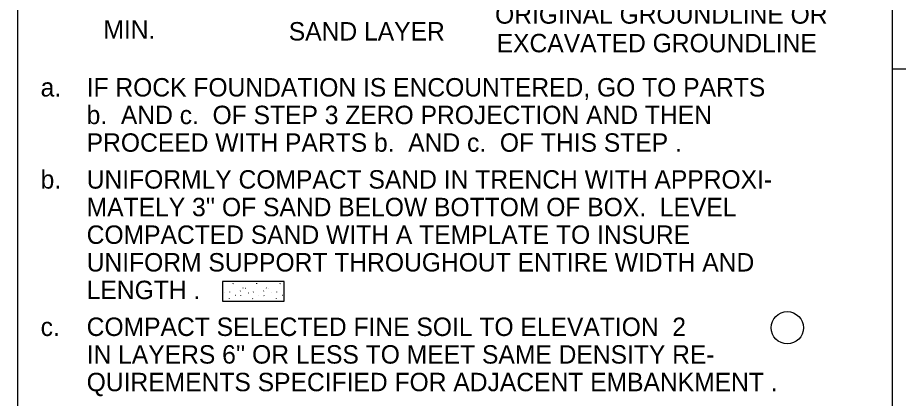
# Model space of a CAD drawing. Extents: x 997.6 to 1037, y 998.9 to 1023.1.
# Drawn here: x 1007 to 1016.57, y 1010.65 to 1014.78 of the extents above; entities that cross this region are included whole.
import ezdxf

# ---------------------------------------------------------------- set-up
doc = ezdxf.new("R2010")
doc.units = 0
for name, color, linetype in [('Level 1', 7, 'Continuous'), ('Level 10', 7, 'Continuous'), ('Level 11', 7, 'Continuous')]:
    doc.layers.add(name, color=color, linetype=linetype)

msp = doc.modelspace()

# ---------------------------------------------------------------- linework, layer by layer
at = {"layer": 'Level 1'}
for p, q in [((1009.3423, 1011.8915), (1009.3442, 1011.8958)), ((1009.5973, 1011.8915), (1009.5993, 1011.8958)), ((1009.8524, 1011.8915), (1009.8543, 1011.8958)), ((1009.2498, 1011.7935), (1009.2517, 1011.7906)), ((1009.3034, 1011.7991), (1009.3053, 1011.8034)), ((1009.417, 1011.8101), (1009.4189, 1011.8144)), ((1009.4453, 1011.8457), (1009.4473, 1011.8428)), ((1009.4727, 1011.8446), (1009.4746, 1011.8417)), ((1009.5048, 1011.7935), (1009.5068, 1011.7906)), ((1009.5585, 1011.7991), (1009.5604, 1011.8034)), ((1009.6722, 1011.8101), (1009.6741, 1011.8144)), ((1009.7004, 1011.8457), (1009.7023, 1011.8428)), ((1009.7278, 1011.8446), (1009.7297, 1011.8417)), ((1009.7599, 1011.7935), (1009.7618, 1011.7906)), ((1009.8136, 1011.7991), (1009.8155, 1011.8034)), ((1009.2273, 1011.7004), (1009.2276, 1011.7013)), ((1009.297, 1011.7292), (1009.2989, 1011.7263)), ((1009.3633, 1011.7684), (1009.3653, 1011.7655)), ((1009.42, 1011.7633), (1009.4219, 1011.7603)), ((1009.4824, 1011.7004), (1009.4828, 1011.7013)), ((1009.5521, 1011.7292), (1009.554, 1011.7263)), ((1009.6184, 1011.7684), (1009.6203, 1011.7655)), ((1009.6751, 1011.7633), (1009.677, 1011.7603)), ((1009.7375, 1011.7004), (1009.7378, 1011.7013)), ((1009.8072, 1011.7292), (1009.8091, 1011.7263)), ((1009.8735, 1011.7684), (1009.8754, 1011.7655))]:
    msp.add_line(p, q, dxfattribs=at)
msp.add_lwpolyline([(1009.2258, 1011.915), (1009.2258, 1011.7004), (1009.8962, 1011.7004), (1009.8962, 1011.915)], close=True, dxfattribs=at)
msp.add_circle((1015.3594, 1011.4132), 0.175, dxfattribs=at)
at = {"layer": 'Level 10'}
for p, q in [((1007, 1021.5), (1007, 1000.5)), ((1016.5, 1021.5), (1016.5, 1000.5)), ((1035.5, 1014.221), (1016.5, 1014.221))]:
    msp.add_line(p, q, dxfattribs=at)
at = {"layer": 'Level 11'}
msp.add_lwpolyline([(1007, 1000.5), (1035.5, 1000.5), (1035.5, 1021.5), (1007, 1021.5)], close=True, dxfattribs=at)

# ---------------------------------------------------------------- texts
at = {"layer": 'Level 1'}
for s, p in [('ORIGINAL GROUNDLINE OR', (1012.1854, 1014.7144)), ('MIN.', (1007.9318, 1014.551)), ('SAND LAYER', (1009.9449, 1014.5317)), ('EXCAVATED GROUNDLINE', (1012.2026, 1014.4038)), ('a.', (1007.25, 1013.9237)), ('IF ROCK FOUNDATION IS ENCOUNTERED, GO TO PARTS', (1007.75, 1013.9237)), ('b.  AND c.  OF STEP 3 ZERO PROJECTION AND THEN', (1007.75, 1013.6237)), ('PROCEED WITH PARTS b.  AND c.  OF THIS STEP .', (1007.75, 1013.3237)), ('b.', (1007.25, 1012.9237)), ('UNIFORMLY COMPACT SAND IN TRENCH WITH APPROXI-', (1007.75, 1012.9237)), ("MATELY 3'' OF SAND BELOW BOTTOM OF BOX.  LEVEL", (1007.75, 1012.6237)), ('COMPACTED SAND WITH A TEMPLATE TO INSURE', (1007.75, 1012.3237)), ('UNIFORM SUPPORT THROUGHOUT ENTIRE WIDTH AND', (1007.75, 1012.0237)), ('LENGTH .', (1007.75, 1011.7237)), ('COMPACT SELECTED FINE SOIL TO ELEVATION  2', (1007.75, 1011.3237)), ('c.', (1007.25, 1011.3237)), ("IN LAYERS 6'' OR LESS TO MEET SAME DENSITY RE-", (1007.75, 1011.0237)), ('QUIREMENTS SPECIFIED FOR ADJACENT EMBANKMENT .', (1007.75, 1010.7237))]:
    msp.add_text(s, height=0.2, dxfattribs=at).set_placement(p)

doc.saveas('drawing.dxf')
